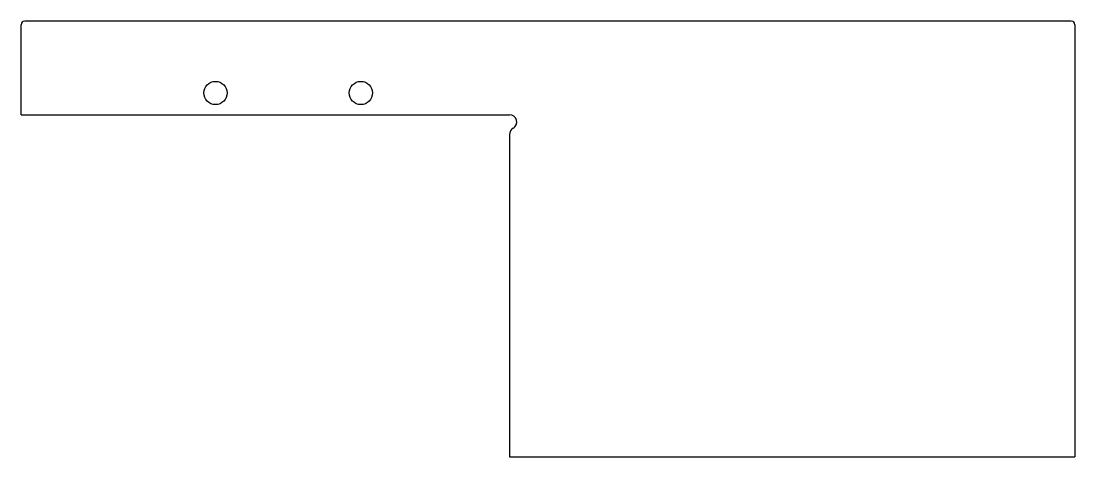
# Model space of a CAD drawing. Header units: millimetres. Extents: x 0 to 146, y -47 to 13.
import ezdxf

# ---------------------------------------------------------------- set-up
doc = ezdxf.new("R2010")
doc.units = ezdxf.units.MM

msp = doc.modelspace()

# ---------------------------------------------------------------- linework, layer by layer
at = {"color": 7, "linetype": 'Continuous', "lineweight": 25}
for p, q in [((0.5, 0), (0.5, 12.4)), ((145, 12.9), (1, 12.9)), ((145.5, 12.4), (145.5, -47.1)), ((0.5, 0), (67.7, 0)), ((67.7, -2.73), (67.7, -47.1)), ((67.7, -47.1), (145.5, -47.1))]:
    msp.add_line(p, q, dxfattribs=at)
for centre in [(27.25, 3), (47.25, 3)]:
    msp.add_circle(centre, 1.6, dxfattribs=at)
for centre, radius, start, end in [((1, 12.4), 0.5, 90, 180), ((145, 12.4), 0.5, 0, 90), ((67.7, -1), 1, 300, 90), ((68.7, -2.73), 1, 120, 180)]:
    msp.add_arc(centre, radius, start, end, dxfattribs=at)

doc.saveas('drawing.dxf')
